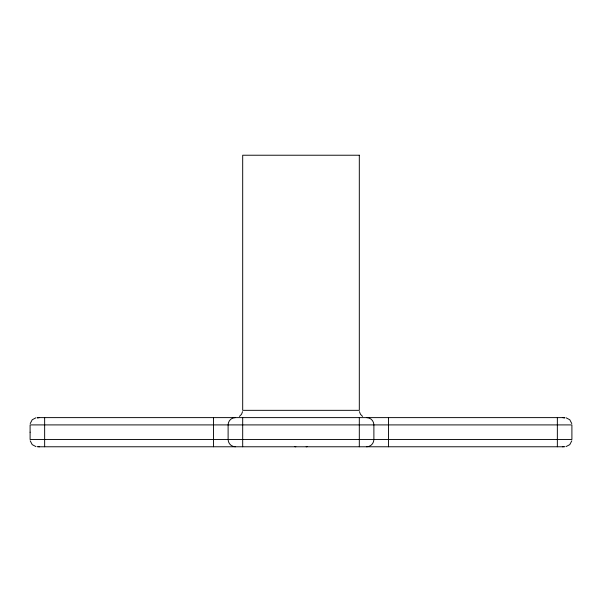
<?xml version="1.0" encoding="UTF-8"?>
<svg xmlns="http://www.w3.org/2000/svg" width="602" height="602" viewBox="0 0 602 602"><rect width="100%" height="100%" fill="white"/><g stroke="black" fill="none" stroke-linecap="round" stroke-linejoin="round"><path stroke-width="0.9" d="M30.213 423.582L32.222 419.752L36.045 417.735M571.787 440.807L569.778 444.637L565.955 446.646M242.568 411.655L241.5 414.319L239.393 416.426M37.362 417.615L564.638 417.615M37.362 446.774L564.638 446.774M565.955 417.735L569.778 419.752L571.787 423.582M36.045 446.646L32.222 444.637L30.213 440.807M362.607 416.426L360.5 414.319L359.432 411.655M557.354 417.615L557.354 446.774M388.463 417.615L388.463 446.774M359.311 417.615L359.311 446.774M242.689 417.615L242.689 446.774M213.537 417.615L213.537 446.774M44.646 417.615L44.646 446.774M366.595 446.774A7.292 7.292 0 0 0 373.887 439.483L373.887 424.907A7.292 7.292 0 0 0 366.595 417.615M235.405 446.774A7.292 7.292 0 0 1 228.113 439.483L228.113 424.907A7.292 7.292 0 0 1 235.405 417.615M563.923 446.488A7.292 5.155 -90 0 1 562.501 446.774M295.845 446.774A7.292 5.155 -90 0 1 294.431 446.488M39.499 446.774A7.292 5.155 -90 0 1 38.076 446.488M307.569 446.488A7.292 5.155 -90 0 1 306.155 446.774M562.501 417.615A7.292 5.155 90 0 1 564.405 418.127M37.595 418.127A7.292 5.155 90 0 1 39.499 417.615M30.1 432.191L30.1 439.483L571.9 439.483L571.9 424.907L30.1 424.907L30.1 432.191M359.311 155.226L242.689 155.226L242.689 410.331L359.311 410.331L359.311 155.226"/></g></svg>
